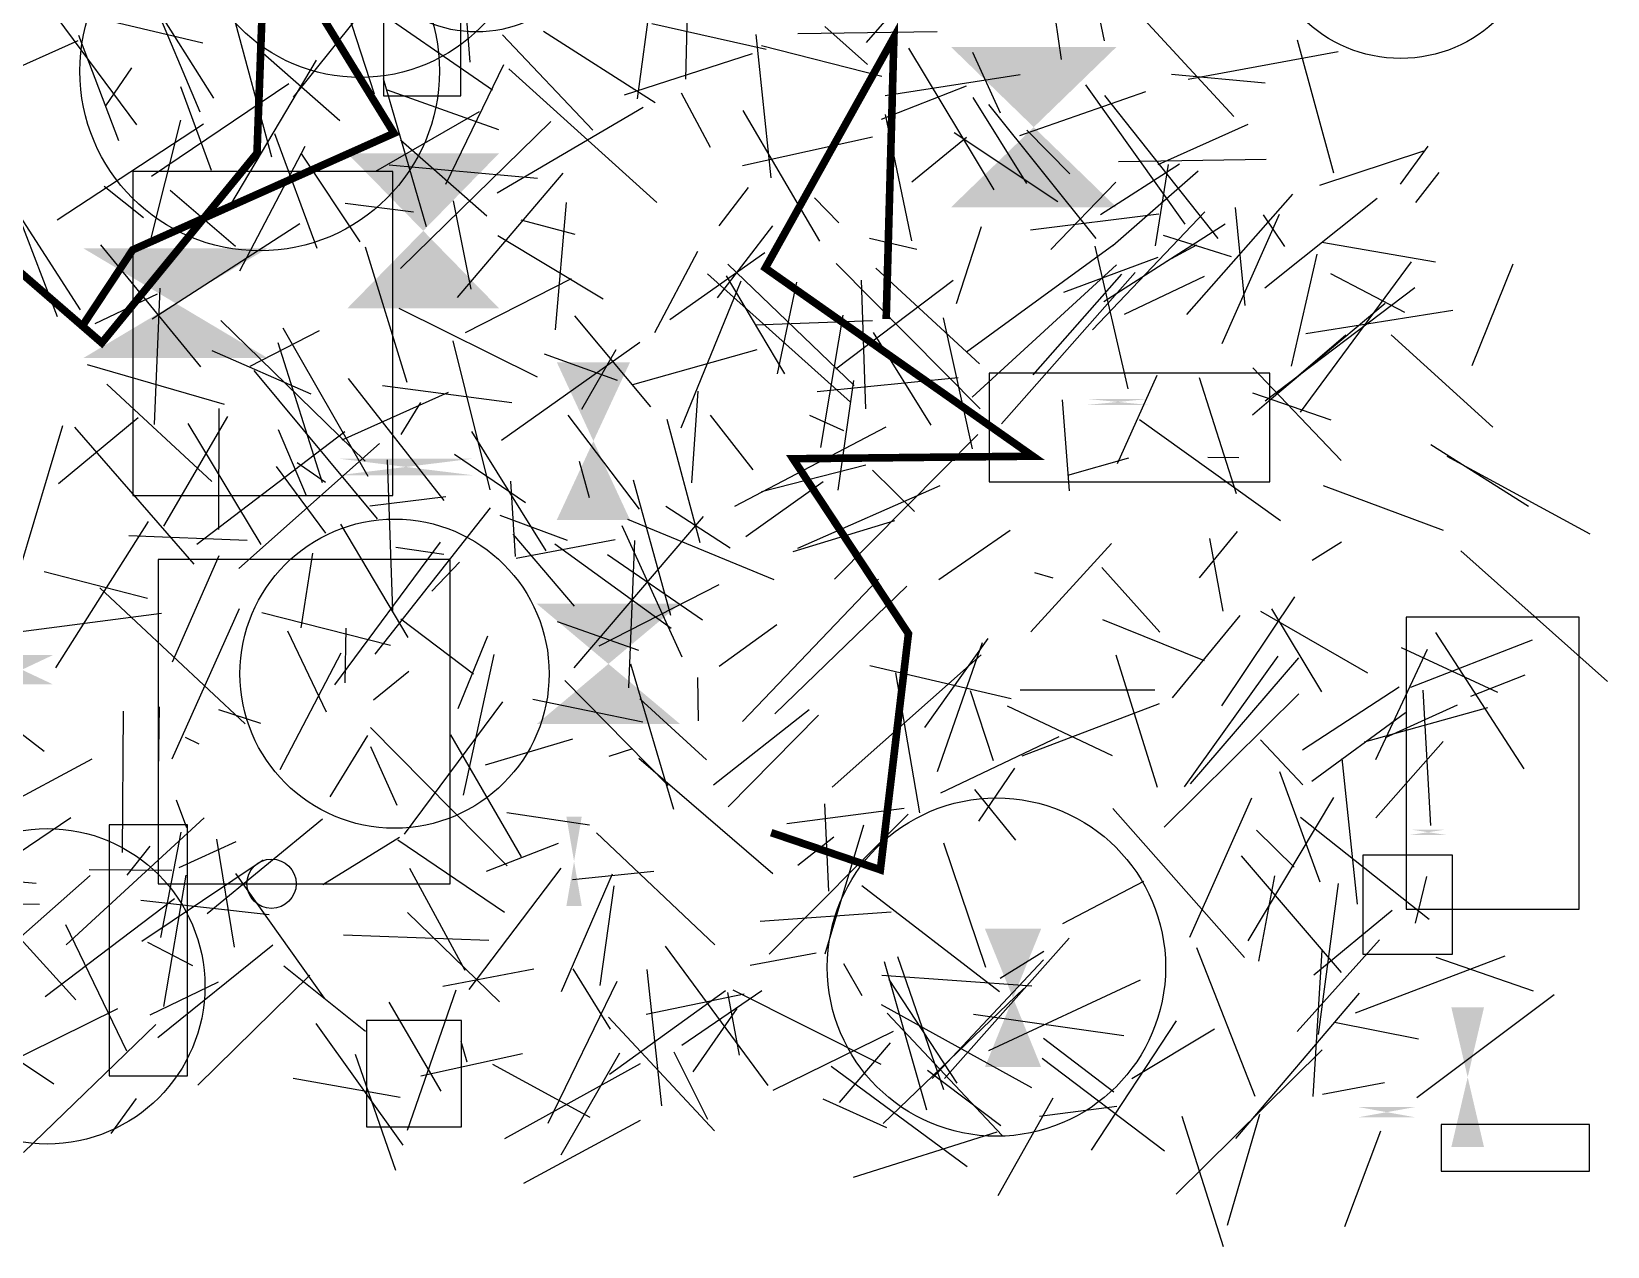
# Model space of a CAD drawing. Extents: x 39652501 to 39653363, y 39457785 to 39458687.
# Drawn here: x 39653232 to 39653335.6, y 39457833.6 to 39457913.5 of the extents above; entities that cross this region are included whole.
import ezdxf

# ---------------------------------------------------------------- set-up
doc = ezdxf.new("R2010")
doc.units = 0
doc.layers.get('0').update_dxf_attribs({"linetype": 'CONTINUOUS'})

msp = doc.modelspace()

# ---------------------------------------------------------------- linework, layer by layer
for p, q in [((39653260.8179, 39457911.492), (39653260.072, 39457920.9801)), ((39653293.8988, 39457920.8941), (39653286.8607, 39457912.7843)), ((39653302.5316, 39457912.8968), (39653300.7209, 39457921.6793)), ((39653299.7133, 39457911.6827), (39653298.4594, 39457920.2729)), ((39653275.1994, 39457919.2602), (39653274.9714, 39457910.3885)), ((39653238.0933, 39457918.3798), (39653243.9295, 39457909.1208)), ((39653256.1415, 39457917.8927), (39653249.1722, 39457909.1906)), ((39653251.7323, 39457917.904), (39653254.5076, 39457909.4215)), ((39653271.824, 39457909.0956), (39653273.0635, 39457918.3998)), ((39653243.0557, 39457908.2107), (39653239.6216, 39457916.3625)), ((39653262.2756, 39457909.6491), (39653252.9034, 39457916.1371)), ((39653311.0578, 39457907.9145), (39653303.1155, 39457916.5148)), ((39653233.6692, 39457915.0358), (39653243.2257, 39457912.7607)), ((39653245.217, 39457914.606), (39653247.7408, 39457905.2661)), ((39653238.8911, 39457907.3869), (39653233.6545, 39457914.4428)), ((39653272.9943, 39457908.8162), (39653265.6457, 39457913.5059)), ((39653280.2877, 39457912.3257), (39653272.77, 39457914.0267)), ((39653291.5284, 39457913.5022), (39653282.3616, 39457913.3731)), ((39653284.1499, 39457913.8379), (39653286.9613, 39457911.338)), ((39653234.9986, 39457912.8976), (39653226.8894, 39457909.2795)), ((39653235.0486, 39457913.2727), (39653237.6752, 39457906.3406)), ((39653262.9383, 39457913.2877), (39653268.8733, 39457907.0352)), ((39653280.6241, 39457903.8799), (39653279.6377, 39457913.3277)), ((39653279.9681, 39457912.5981), (39653287.8938, 39457910.5856)), ((39653315.2132, 39457912.9627), (39653317.6147, 39457904.2219)), ((39653245.068, 39457902.1354), (39653250.7063, 39457911.6414)), ((39653252.247, 39457907.6483), (39653246.8162, 39457912.3882)), ((39653279.3735, 39457912.0474), (39653270.9522, 39457909.3252)), ((39653295.2906, 39457903.1027), (39653289.6747, 39457912.4107)), ((39653293.8536, 39457912.1601), (39653295.6848, 39457908.1728)), ((39653317.9186, 39457912.1843), (39653308.0372, 39457910.3688)), ((39653236.8586, 39457908.6362), (39653238.5556, 39457911.1334)), ((39653257.9394, 39457900.6689), (39653255.108, 39457910.4049)), ((39653263.0071, 39457911.3232), (39653259.1911, 39457903.4606)), ((39653263.3656, 39457911.0568), (39653273.1009, 39457902.2627)), ((39653288.1088, 39457909.302), (39653296.983, 39457910.685)), ((39653313.1177, 39457910.1144), (39653306.95, 39457910.6805)), ((39653248.8836, 39457910.071), (39653239.853, 39457903.978)), ((39653243.803, 39457904.3754), (39653241.7839, 39457909.8693)), ((39653262.6918, 39457907.049), (39653255.3789, 39457909.6645)), ((39653276.6201, 39457905.8826), (39653274.7215, 39457909.4533)), ((39653287.8637, 39457907.7486), (39653293.4581, 39457909.9469)), ((39653305.2375, 39457909.5462), (39653296.9455, 39457906.6476)), ((39653307.8415, 39457900.8519), (39653301.3143, 39457910.0061)), ((39653302.5374, 39457909.315), (39653309.9855, 39457899.9063)), ((39653272.2037, 39457908.5109), (39653262.5918, 39457902.8751)), ((39653283.8082, 39457899.7302), (39653278.7615, 39457908.3116)), ((39653293.8757, 39457909.1779), (39653297.4202, 39457903.5225)), ((39653301.9957, 39457899.9075), (39653294.9241, 39457908.7196)), ((39653243.2806, 39457907.4185), (39653233.645, 39457901.1038)), ((39653239.7562, 39457899.6655), (39653241.7782, 39457907.6924)), ((39653254.602, 39457904.3357), (39653261.4235, 39457908.2522)), ((39653256.2395, 39457897.9273), (39653266.1276, 39457907.6064)), ((39653289.8731, 39457899.7437), (39653288.1416, 39457908.0618)), ((39653306.0743, 39457904.7601), (39653311.9856, 39457907.4148)), ((39653247.9527, 39457906.8046), (39653250.737, 39457899.2651)), ((39653261.9098, 39457901.371), (39653256.2218, 39457906.3744)), ((39653287.2725, 39457906.5553), (39653278.7198, 39457904.6719)), ((39653293.4739, 39457906.5439), (39653289.875, 39457903.6133)), ((39653299.4701, 39457902.3211), (39653292.6558, 39457906.8541)), ((39653297.439, 39457907.0156), (39653300.2701, 39457904.1604)), ((39653245.6688, 39457897.7724), (39653249.9709, 39457905.9672)), ((39653249.6738, 39457905.5074), (39653253.567, 39457899.6863)), ((39653323.5308, 39457905.6518), (39653316.6879, 39457903.3881)), ((39653323.8148, 39457905.9711), (39653321.9901, 39457903.4705)), ((39653228.8909, 39457904.9312), (39653235.1635, 39457895.2099)), ((39653255.483, 39457904.7467), (39653265.2411, 39457903.8703)), ((39653266.9015, 39457904.2052), (39653259.9589, 39457896.0273)), ((39653302.2798, 39457901.4669), (39653307.4826, 39457904.8188)), ((39653308.6999, 39457904.3369), (39653303.0818, 39457899.4194)), ((39653303.4563, 39457904.9548), (39653313.1819, 39457905.108)), ((39653306.7365, 39457904.77), (39653305.8718, 39457899.4073)), ((39653323.016, 39457902.2656), (39653324.56, 39457904.2364)), ((39653230.1232, 39457903.9723), (39653233.6569, 39457894.7705)), ((39653239.3194, 39457901.2519), (39653236.7427, 39457903.33)), ((39653277.1925, 39457900.7344), (39653279.1336, 39457903.2462)), ((39653299.0125, 39457899.1734), (39653303.2914, 39457903.6062)), ((39653245.3876, 39457899.3827), (39653241.0699, 39457903.0489)), ((39653257.0772, 39457901.6387), (39653252.5913, 39457902.2016)), ((39653260.8895, 39457896.575), (39653259.7153, 39457902.3676)), ((39653267.126, 39457902.2646), (39653266.4112, 39457893.8968)), ((39653283.4751, 39457902.5727), (39653285.0719, 39457900.9287)), ((39653314.9027, 39457902.8099), (39653307.9249, 39457894.9092)), ((39653313.0908, 39457896.6521), (39653320.4787, 39457902.5446)), ((39653264.1514, 39457901.1184), (39653267.7005, 39457900.1913)), ((39653306.1108, 39457901.5045), (39653297.6765, 39457900.45)), ((39653301.7415, 39457893.8972), (39653309.1372, 39457901.6512)), ((39653314.0395, 39457901.483), (39653310.2661, 39457892.9621)), ((39653311.7917, 39457895.4879), (39653311.1577, 39457901.9284)), ((39653312.9812, 39457901.4582), (39653314.3808, 39457899.3716)), ((39653249.6137, 39457900.859), (39653239.8897, 39457894.5847)), ((39653262.6437, 39457900.1058), (39653269.5707, 39457895.9395)), ((39653280.7121, 39457900.7241), (39653277.0586, 39457895.9892)), ((39653294.4202, 39457900.6723), (39653292.7819, 39457895.604)), ((39653310.4714, 39457900.8427), (39653302.4997, 39457895.7231)), ((39653310.8982, 39457898.7036), (39653306.4125, 39457900.0955)), ((39653243.098, 39457891.452), (39653236.5266, 39457899.4901)), ((39653256.6749, 39457890.4154), (39653253.9373, 39457899.3195)), ((39653275.7728, 39457899.0463), (39653272.9373, 39457893.6896)), ((39653280.2084, 39457898.9472), (39653273.9392, 39457894.5543)), ((39653287.0865, 39457899.9125), (39653290.1923, 39457899.1906)), ((39653303.1473, 39457899.4874), (39653293.4616, 39457892.4278)), ((39653301.901, 39457899.3877), (39653304.0713, 39457890.0199)), ((39653308.5826, 39457899.45), (39653306.641, 39457898.4139)), ((39653324.3223, 39457898.3325), (39653316.8336, 39457899.628)), ((39653277.7577, 39457898.2031), (39653286.0806, 39457890.23)), ((39653284.8939, 39457898.2435), (39653294.3572, 39457888.6911)), ((39653294.3116, 39457891.6529), (39653287.4942, 39457897.956)), ((39653293.8425, 39457889.4679), (39653303.3192, 39457898.1698)), ((39653299.8584, 39457896.3637), (39653306.0809, 39457898.6701)), ((39653314.8321, 39457891.4998), (39653316.5287, 39457898.8784)), ((39653315.4323, 39457888.4686), (39653322.7349, 39457898.3659)), ((39653326.7216, 39457891.5358), (39653329.4243, 39457898.2251)), ((39653260.5083, 39457893.7146), (39653267.4739, 39457897.2765)), ((39653274.6971, 39457887.4439), (39653278.6449, 39457897.1149)), ((39653276.4168, 39457897.5836), (39653285.8373, 39457889.1224)), ((39653277.6448, 39457897.4508), (39653281.4978, 39457890.9874)), ((39653281.0293, 39457890.9893), (39653282.3106, 39457897.0203)), ((39653292.5881, 39457897.1295), (39653284.8593, 39457891.31)), ((39653286.5295, 39457897.1628), (39653286.8274, 39457888.6924)), ((39653295.7674, 39457887.6968), (39653304.554, 39457897.6591)), ((39653303.664, 39457897.5457), (39653297.8234, 39457890.9325)), ((39653303.8596, 39457894.9118), (39653309.1084, 39457897.4141)), ((39653317.4106, 39457897.5917), (39653322.2655, 39457895.0533)), ((39653240.2157, 39457896.2452), (39653236.1202, 39457894.2764)), ((39653240.4084, 39457896.6423), (39653240.0292, 39457887.6612)), ((39653313.1167, 39457889.2151), (39653322.9633, 39457896.6843)), ((39653265.2511, 39457890.769), (39653256.1428, 39457895.2835)), ((39653267.6844, 39457894.8175), (39653272.6699, 39457888.8256)), ((39653283.8793, 39457886.1452), (39653285.3464, 39457894.8608)), ((39653321.0118, 39457895.6189), (39653313.5195, 39457889.342)), ((39653325.4494, 39457895.1527), (39653315.7804, 39457893.627)), ((39653244.4067, 39457894.5009), (39653253.9119, 39457885.2581)), ((39653246.3445, 39457891.4917), (39653250.9016, 39457893.8509)), ((39653254.0969, 39457884.2317), (39653248.5152, 39457893.9997)), ((39653287.2903, 39457894.4779), (39653279.5719, 39457894.1914)), ((39653293.8473, 39457886.0697), (39653291.9542, 39457894.6868)), ((39653248.1675, 39457893.058), (39653251.0747, 39457883.8482)), ((39653262.1405, 39457883.3551), (39653259.6903, 39457893.1578)), ((39653262.8701, 39457886.6366), (39653271.9753, 39457893.0778)), ((39653291.1314, 39457887.6273), (39653287.3507, 39457893.7116)), ((39653312.2708, 39457888.3042), (39653318.4049, 39457893.5699)), ((39653321.3992, 39457893.5656), (39653328.084, 39457887.4983)), ((39653243.8131, 39457892.5265), (39653250.3435, 39457889.691)), ((39653265.6716, 39457892.3034), (39653270.4764, 39457890.5738)), ((39653270.3975, 39457892.5705), (39653268.1286, 39457888.6535)), ((39653279.6638, 39457892.5708), (39653271.5018, 39457890.2709)), ((39653244.6629, 39457888.9825), (39653235.6511, 39457891.5953)), ((39653246.5733, 39457891.2053), (39653254.6993, 39457881.4496)), ((39653252.7838, 39457890.69), (39653259.0913, 39457882.654)), ((39653283.6457, 39457889.8298), (39653292.9136, 39457890.7451)), ((39653305.9911, 39457890.8758), (39653303.3804, 39457885.0851)), ((39653311.2332, 39457883.0922), (39653308.7981, 39457890.7303)), ((39653318.1113, 39457885.2977), (39653312.3075, 39457891.3834)), ((39653236.922, 39457890.319), (39653243.8228, 39457883.9175)), ((39653259.3731, 39457889.7737), (39653252.382, 39457886.6237)), ((39653263.5521, 39457889.0839), (39653255.0483, 39457890.212)), ((39653275.7819, 39457889.8613), (39653275.38, 39457883.8348)), ((39653285.0174, 39457883.3345), (39653286.0454, 39457890.5599)), ((39653317.4481, 39457887.9517), (39653312.3044, 39457889.7145)), ((39653244.2774, 39457880.7473), (39653244.2952, 39457888.7246)), ((39653256.2707, 39457887.0002), (39653257.562, 39457889.1182)), ((39653299.7657, 39457889.2759), (39653300.2056, 39457883.3064)), ((39653234.0013, 39457887.5735), (39653231.1597, 39457878.0968)), ((39653238.9661, 39457888.1069), (39653233.7323, 39457883.7652)), ((39653244.8488, 39457888.1843), (39653240.6408, 39457880.9757)), ((39653242.2473, 39457887.7385), (39653247.0517, 39457879.7747)), ((39653267.2317, 39457888.2715), (39653271.9406, 39457882.0947)), ((39653275.9381, 39457879.8721), (39653273.7788, 39457887.9993)), ((39653276.6018, 39457888.2878), (39653279.4034, 39457884.6748)), ((39653285.3865, 39457887.2496), (39653283.1615, 39457888.2575)), ((39653314.1255, 39457881.332), (39653304.8398, 39457887.9677)), ((39653242.6659, 39457878.4786), (39653234.8195, 39457887.4932)), ((39653242.8408, 39457879.7916), (39653252.5697, 39457887.2071)), ((39653250.0386, 39457882.9649), (39653248.2116, 39457887.3181)), ((39653260.9125, 39457887.2084), (39653265.7988, 39457879.3432)), ((39653278.2176, 39457882.2894), (39653288.1743, 39457887.5007)), ((39653294.2126, 39457886.9985), (39653284.7833, 39457877.4934)), ((39653245.5895, 39457878.1931), (39653254.8586, 39457886.4106)), ((39653264.4566, 39457882.5169), (39653259.7767, 39457885.6944)), ((39653300.1228, 39457884.3242), (39653304.1459, 39457885.476)), ((39653309.3309, 39457885.5098), (39653311.3823, 39457885.4963)), ((39653324.0085, 39457886.3419), (39653330.4278, 39457882.2962)), ((39653325.0514, 39457885.5835), (39653334.4718, 39457880.4742)), ((39653248.0478, 39457884.9096), (39653251.2912, 39457880.517)), ((39653251.3002, 39457883.8478), (39653249.4433, 39457885.1385)), ((39653255.7209, 39457875.4327), (39653255.3807, 39457885.3449)), ((39653268.6692, 39457882.8428), (39653268.0142, 39457885.2381)), ((39653279.9854, 39457883.2501), (39653286.8429, 39457885.0144)), ((39653290.0442, 39457881.9483), (39653287.2729, 39457884.666)), ((39653263.7933, 39457878.97), (39653263.492, 39457883.9413)), ((39653271.5462, 39457884.0199), (39653273.9835, 39457875.1135)), ((39653278.9554, 39457880.2899), (39653284.0413, 39457883.9063)), ((39653291.7172, 39457883.6294), (39653282.345, 39457879.4968)), ((39653324.8433, 39457880.6828), (39653316.9526, 39457883.6263)), ((39653254.2108, 39457882.32), (39653259.2149, 39457882.9188)), ((39653254.5607, 39457872.5443), (39653262.1522, 39457882.1783)), ((39653262.7595, 39457881.7048), (39653267.1975, 39457880.06)), ((39653276.1433, 39457881.6031), (39653267.6406, 39457871.6663)), ((39653271.1636, 39457881.4349), (39653280.7977, 39457877.4573)), ((39653277.9139, 39457879.5327), (39653273.6852, 39457882.2767)), ((39653282.0645, 39457879.298), (39653288.7553, 39457881.349)), ((39653239.6317, 39457881.2735), (39653233.5403, 39457871.659)), ((39653246.1383, 39457880.0229), (39653238.3599, 39457880.3392)), ((39653252.2951, 39457881.107), (39653256.7043, 39457873.6588)), ((39653263.6102, 39457880.4576), (39653267.6472, 39457875.7082)), ((39653270.7892, 39457881.0099), (39653274.7318, 39457872.3876)), ((39653291.6326, 39457877.4615), (39653296.3333, 39457880.7029)), ((39653308.7816, 39457877.571), (39653311.2848, 39457880.6285)), ((39653251.9024, 39457870.5281), (39653258.8581, 39457879.9116)), ((39653259.0718, 39457879.117), (39653255.929, 39457879.574)), ((39653270.3461, 39457880.069), (39653263.8355, 39457878.8589)), ((39653274.0454, 39457874.2531), (39653266.3768, 39457879.7823)), ((39653271.6255, 39457880.036), (39653271.2261, 39457870.3502)), ((39653297.6961, 39457874.0299), (39653303.0002, 39457879.8375)), ((39653310.345, 39457875.3769), (39653309.4649, 39457880.1685)), ((39653318.12, 39457879.925), (39653316.2044, 39457878.7241)), ((39653325.9867, 39457879.3427), (39653335.6265, 39457870.7648)), ((39653241.2255, 39457872.0564), (39653244.2943, 39457879.0511)), ((39653249.7074, 39457874.2787), (39653250.4744, 39457879.2041)), ((39653258.2922, 39457876.7006), (39653260.1146, 39457878.6097)), ((39653276.088, 39457874.7967), (39653269.8546, 39457879.0985)), ((39653306.1704, 39457874.0003), (39653302.3752, 39457878.259)), ((39653239.5803, 39457876.213), (39653232.7851, 39457877.9654)), ((39653287.6844, 39457877.4977), (39653278.7238, 39457868.1335)), ((39653299.1711, 39457877.5637), (39653297.9573, 39457877.8946)), ((39653236.4597, 39457876.9276), (39653246.0041, 39457867.9675)), ((39653269.3046, 39457873.111), (39653277.198, 39457877.1451)), ((39653280.8476, 39457868.6384), (39653289.5403, 39457877.0326)), ((39653315.0478, 39457876.3294), (39653310.2396, 39457869.1548)), ((39653230.5985, 39457873.9598), (39653240.5162, 39457875.2518)), ((39653241.2134, 39457865.67), (39653245.6311, 39457875.5568)), ((39653255.5772, 39457873.114), (39653247.1153, 39457875.2774)), ((39653312.7995, 39457875.3867), (39653319.8416, 39457871.3334)), ((39653313.5195, 39457875.5433), (39653316.8061, 39457870.0848)), ((39653248.8058, 39457874.0942), (39653251.353, 39457868.7679)), ((39653252.6425, 39457874.2705), (39653252.5804, 39457870.6767)), ((39653256.2563, 39457874.8719), (39653261.0435, 39457871.2643)), ((39653266.543, 39457874.7076), (39653271.8979, 39457872.8213)), ((39653280.9793, 39457874.492), (39653277.1929, 39457871.7404)), ((39653309.1218, 39457872.1114), (39653302.4395, 39457874.8205)), ((39653311.4504, 39457875.0875), (39653306.9911, 39457869.6729)), ((39653222.9894, 39457873.7089), (39653232.8028, 39457866.1808)), ((39653260.034, 39457868.9761), (39653261.9667, 39457873.7649)), ((39653290.7161, 39457867.7208), (39653294.8913, 39457873.5914)), ((39653294.4986, 39457873.3088), (39653291.5252, 39457864.8109)), ((39653322.6959, 39457870.3854), (39653330.7052, 39457873.5026)), ((39653324.3199, 39457873.9881), (39653330.1337, 39457865.0161)), ((39653252.3071, 39457872.6114), (39653248.2918, 39457864.9512)), ((39653260.3689, 39457863.2861), (39653262.4027, 39457872.5343)), ((39653294.4183, 39457872.5156), (39653284.6279, 39457863.7967)), ((39653303.2886, 39457872.501), (39653306.002, 39457863.8161)), ((39653307.8016, 39457863.8245), (39653313.9621, 39457872.4301)), ((39653308.1966, 39457864.023), (39653315.3317, 39457872.3179)), ((39653320.3832, 39457865.6205), (39653323.797, 39457872.8841)), ((39653322.0653, 39457872.9985), (39653328.3875, 39457870.0621)), ((39653254.466, 39457869.5442), (39653256.7868, 39457871.4449)), ((39653274.2117, 39457862.3363), (39653271.3856, 39457871.9032)), ((39653275.7766, 39457871.0283), (39653275.8168, 39457868.1598)), ((39653287.1038, 39457871.8047), (39653296.3977, 39457869.6362)), ((39653288.7946, 39457871.3297), (39653290.3724, 39457862.1212)), ((39653326.6471, 39457869.7985), (39653330.2033, 39457871.2024)), ((39653267.0308, 39457870.8324), (39653273.8361, 39457863.9213)), ((39653293.7099, 39457870.156), (39653295.2177, 39457865.5667)), ((39653305.8527, 39457870.1851), (39653296.9892, 39457870.1876)), ((39653315.3151, 39457869.94), (39653306.4747, 39457861.1753)), ((39653315.5616, 39457866.2574), (39653321.9187, 39457870.4113)), ((39653323.4827, 39457870.1848), (39653323.9847, 39457861.276)), ((39653240.3219, 39457864.798), (39653240.3761, 39457869.0937)), ((39653247.039, 39457867.9893), (39653244.2887, 39457868.897)), ((39653262.9407, 39457869.4229), (39653256.4765, 39457860.7215)), ((39653264.9463, 39457869.5933), (39653272.1798, 39457868.0969)), ((39653271.9787, 39457869.6178), (39653276.3668, 39457865.5952)), ((39653283.119, 39457868.8956), (39653276.8158, 39457863.9475)), ((39653296.1437, 39457869.1521), (39653303.0344, 39457865.8966)), ((39653297.1155, 39457865.8566), (39653306.1615, 39457869.3066)), ((39653319.6368, 39457866.7918), (39653327.7517, 39457869.0537)), ((39653325.7411, 39457869.1999), (39653320.9928, 39457867.0538)), ((39653237.9827, 39457868.8021), (39653237.9248, 39457859.4972)), ((39653277.7952, 39457862.5196), (39653283.7371, 39457868.5378)), ((39653316.1893, 39457864.195), (39653322.3478, 39457868.7215)), ((39653242.0762, 39457867.0887), (39653242.9751, 39457866.6488)), ((39653251.5967, 39457863.1779), (39653254.0848, 39457867.2)), ((39653254.2613, 39457867.7214), (39653263.2398, 39457858.633)), ((39653259.5106, 39457867.2421), (39653264.1731, 39457859.222)), ((39653267.5446, 39457866.9612), (39653261.7966, 39457865.262)), ((39653291.771, 39457863.4275), (39653299.548, 39457867.1291)), ((39653315.5866, 39457863.9646), (39653312.799, 39457866.9082)), ((39653254.2613, 39457866.4812), (39653255.9835, 39457862.6162)), ((39653271.4895, 39457866.3273), (39653269.9465, 39457865.8291)), ((39653324.8121, 39457866.8064), (39653320.3921, 39457861.778)), ((39653235.9343, 39457865.6394), (39653228.901, 39457861.8698)), ((39653280.7144, 39457858.0995), (39653271.9182, 39457865.6923)), ((39653296.6262, 39457865.0465), (39653294.2539, 39457861.5741)), ((39653314.0626, 39457864.8327), (39653316.7109, 39457857.5675)), ((39653319.1927, 39457856.1133), (39653318.1754, 39457865.6803)), ((39653242.1853, 39457861.1343), (39653241.5019, 39457862.9499)), ((39653284.1254, 39457862.7117), (39653284.3748, 39457856.9724)), ((39653296.7094, 39457860.3282), (39653294.0146, 39457863.6513)), ((39653312.2016, 39457863.0769), (39653308.1337, 39457853.9193)), ((39653317.5975, 39457863.1254), (39653311.9646, 39457853.6893)), ((39653234.5454, 39457861.7973), (39653224.6184, 39457855.0876)), ((39653234.245, 39457853.4374), (39653243.3076, 39457861.7817)), ((39653243.5069, 39457855.504), (39653251.1042, 39457861.7204)), ((39653268.6586, 39457861.299), (39653263.2197, 39457862.107)), ((39653280.4823, 39457852.8275), (39653289.6356, 39457862.024)), ((39653281.6387, 39457861.4108), (39653289.3712, 39457862.4174)), ((39653303.0882, 39457862.411), (39653311.75, 39457852.5988)), ((39653315.4419, 39457861.8295), (39653323.9041, 39457855.1306)), ((39653241.7907, 39457860.844), (39653240.4471, 39457853.9171)), ((39653276.9142, 39457853.4274), (39653269.1254, 39457860.8019)), ((39653284.1706, 39457852.8432), (39653286.7062, 39457861.3315)), ((39653315.0176, 39457858.549), (39653312.5398, 39457860.9661)), ((39653239.75, 39457859.9332), (39653238.2283, 39457858.0212)), ((39653245.4044, 39457860.2052), (39653241.6539, 39457858.488)), ((39653244.1308, 39457860.3769), (39653245.2968, 39457853.2742)), ((39653251.1204, 39457857.4092), (39653256.1631, 39457860.5206)), ((39653263.0652, 39457855.5705), (39653256.0506, 39457860.3172)), ((39653261.8886, 39457858.2834), (39653266.6327, 39457860.1122)), ((39653282.3673, 39457858.675), (39653284.7451, 39457860.5432)), ((39653294.7273, 39457851.9395), (39653291.9658, 39457860.1235)), ((39653234.8678, 39457849.8127), (39653226.0765, 39457859.5076)), ((39653247.1899, 39457859.0098), (39653239.2251, 39457853.6558)), ((39653311.5201, 39457859.2975), (39653318.1191, 39457851.6233)), ((39653227.871, 39457857.8777), (39653232.2576, 39457857.4859)), ((39653228.5146, 39457851.5462), (39653235.8176, 39457857.9963)), ((39653241.187, 39457858.3168), (39653235.7561, 39457858.36)), ((39653240.6559, 39457849.3703), (39653242.1321, 39457858.0183)), ((39653245.3828, 39457858.1349), (39653251.208, 39457849.926)), ((39653256.8292, 39457858.4703), (39653260.4636, 39457851.7609)), ((39653266.7708, 39457858.4826), (39653260.7342, 39457850.4911)), ((39653270.1495, 39457858.0833), (39653266.795, 39457850.3306)), ((39653267.5474, 39457857.7293), (39653272.8911, 39457858.2745)), ((39653299.8031, 39457854.8326), (39653305.1184, 39457857.631)), ((39653313.7218, 39457857.9824), (39653312.6784, 39457852.3522)), ((39653322.9915, 39457854.8599), (39653323.7424, 39457857.9214)), ((39653241.372, 39457856.462), (39653232.86, 39457850.0134)), ((39653269.3632, 39457850.7511), (39653270.2924, 39457857.3113)), ((39653286.5756, 39457857.3468), (39653295.6371, 39457850.3576)), ((39653316.6142, 39457847.541), (39653317.926, 39457857.4718)), ((39653225.3603, 39457856.2057), (39653232.4906, 39457856.1104)), ((39653247.5855, 39457855.396), (39653239.1405, 39457856.3482)), ((39653256.6821, 39457855.554), (39653262.7386, 39457849.691)), ((39653288.5134, 39457855.5777), (39653279.8831, 39457854.9673)), ((39653321.4612, 39457855.6811), (39653316.3061, 39457851.448)), ((39653234.1926, 39457854.7614), (39653238.2043, 39457846.4621)), ((39653242.564, 39457852.052), (39653239.6065, 39457853.5973)), ((39653247.8296, 39457853.4125), (39653240.267, 39457847.3257)), ((39653262.0424, 39457853.7138), (39653252.4829, 39457854.0687)), ((39653273.6484, 39457853.3388), (39653280.391, 39457844.1881)), ((39653292.0253, 39457844.6344), (39653300.2089, 39457853.861)), ((39653320.6206, 39457853.7605), (39653315.2101, 39457847.7393)), ((39653283.5794, 39457852.8902), (39653279.2243, 39457852.0733)), ((39653288.0563, 39457852.3381), (39653290.8335, 39457842.5744)), ((39653288.9248, 39457852.6553), (39653291.9547, 39457843.9272)), ((39653291.2005, 39457844.6454), (39653298.5253, 39457852.4367)), ((39653298.5401, 39457852.9849), (39653295.6861, 39457851.2287)), ((39653312.4472, 39457843.4557), (39653308.6162, 39457853.2264)), ((39653316.8319, 39457853.0863), (39653316.2531, 39457843.4545)), ((39653319.0418, 39457848.9706), (39653328.9071, 39457852.7027)), ((39653324.3343, 39457852.6318), (39653330.7321, 39457850.4155)), ((39653250.275, 39457851.4458), (39653242.8943, 39457844.1939)), ((39653248.564, 39457852.0556), (39653253.9306, 39457847.7459)), ((39653259.0126, 39457850.7219), (39653265.0115, 39457851.8627)), ((39653267.5652, 39457851.8527), (39653270.0247, 39457847.8782)), ((39653272.442, 39457851.8214), (39653273.4075, 39457842.8346)), ((39653285.3687, 39457852.2006), (39653286.5699, 39457850.0985)), ((39653297.7533, 39457850.7051), (39653287.894, 39457851.4216)), ((39653233.4293, 39457844.2634), (39653224.0666, 39457850.5026)), ((39653239.7562, 39457848.8186), (39653244.2698, 39457851.0024)), ((39653259.8777, 39457850.4414), (39653256.673, 39457841.2133)), ((39653270.4657, 39457851.0124), (39653265.93, 39457841.6853)), ((39653269.9846, 39457844.9213), (39653277.6044, 39457850.4384)), ((39653280.0079, 39457850.4121), (39653274.7419, 39457846.8153)), ((39653277.7423, 39457850.2935), (39653278.4998, 39457846.178)), ((39653278.0855, 39457850.484), (39653287.8245, 39457845.5844)), ((39653287.9823, 39457841.6705), (39653297.234, 39457850.5583)), ((39653288.3548, 39457851.1438), (39653292.8349, 39457844.3255)), ((39653304.8876, 39457851.1127), (39653294.9116, 39457846.4624)), ((39653311.176, 39457840.6881), (39653319.3203, 39457850.2543)), ((39653237.6242, 39457849.2258), (39653227.9142, 39457844.4258)), ((39653258.9059, 39457843.8156), (39653255.4954, 39457849.6687)), ((39653278.8338, 39457850.1857), (39653272.3852, 39457848.8519)), ((39653278.3647, 39457849.2409), (39653275.4665, 39457845.0825)), ((39653287.8439, 39457849.5036), (39653297.7377, 39457844.0479)), ((39653323.0905, 39457843.392), (39653332.1214, 39457850.1652)), ((39653231.4333, 39457839.7768), (39653240.146, 39457848.1948)), ((39653256.3985, 39457840.2609), (39653250.6755, 39457848.2618)), ((39653276.8873, 39457841.2053), (39653269.9104, 39457848.6828)), ((39653295.8111, 39457840.8987), (39653288.2521, 39457848.9481)), ((39653303.8158, 39457847.4571), (39653293.9314, 39457848.8461)), ((39653301.6929, 39457839.9195), (39653307.2747, 39457848.4315)), ((39653323.1938, 39457847.2203), (39653317.6652, 39457848.3233)), ((39653280.737, 39457843.864), (39653288.6616, 39457847.7456)), ((39653298.5179, 39457847.2859), (39653303.1566, 39457843.7612)), ((39653304.3305, 39457844.6425), (39653309.7778, 39457847.9137)), ((39653255.9203, 39457838.5798), (39653253.2637, 39457846.2126)), ((39653257.5761, 39457844.8055), (39653264.2607, 39457846.278)), ((39653260.207, 39457847.0931), (39653260.5881, 39457845.7388)), ((39653270.6397, 39457846.3081), (39653266.7691, 39457839.6049)), ((39653274.2107, 39457846.3977), (39653276.4242, 39457841.9742)), ((39653285.1178, 39457843.0675), (39653288.4737, 39457846.9818)), ((39653316.8598, 39457846.5223), (39653307.2531, 39457837.0313)), ((39653262.2928, 39457845.5764), (39653268.6761, 39457842.0947)), ((39653271.9941, 39457845.5976), (39653263.082, 39457840.6711)), ((39653284.5599, 39457845.4621), (39653293.5045, 39457838.8408)), ((39653290.8925, 39457845.1952), (39653295.716, 39457841.5508)), ((39653298.4338, 39457845.9869), (39653306.4849, 39457839.8896)), ((39653256.2068, 39457843.4008), (39653249.1649, 39457844.6376)), ((39653320.9686, 39457844.352), (39653316.8884, 39457843.5786)), ((39653237.206, 39457841.0315), (39653238.873, 39457843.3267)), ((39653288.2241, 39457841.3861), (39653284.0429, 39457843.2773)), ((39653299.136, 39457843.3389), (39653295.5216, 39457836.9196)), ((39653303.3597, 39457842.7938), (39653298.255, 39457842.1465)), ((39653307.6228, 39457842.1629), (39653310.3367, 39457833.5896)), ((39653312.7457, 39457842.2614), (39653310.6176, 39457834.9774)), ((39653272.0071, 39457841.8791), (39653264.3243, 39457837.7409)), ((39653295.4593, 39457841.1202), (39653286.0053, 39457838.1337)), ((39653320.6864, 39457841.1852), (39653318.3326, 39457834.8828))]:
    msp.add_line(p, q)
at = {"const_width": 0.5}
for points in [[(39653211.9379, 39457921.8687), (39653225.2952, 39457902.8138), (39653236.5855, 39457893.0331), (39653246.7922, 39457905.5155), (39653247.3382, 39457920.5632), (39653255.8056, 39457906.8221), (39653238.6149, 39457899.1517), (39653235.3732, 39457894.2511)], [(39653288.1795, 39457894.5987), (39653288.69, 39457913.1341), (39653280.2278, 39457897.9576), (39653297.8305, 39457885.5781), (39653282.0513, 39457885.4083), (39653289.6438, 39457873.8994), (39653287.7965, 39457858.3708), (39653280.6152, 39457860.8143)]]:
    msp.add_lwpolyline(points, dxfattribs=at)
for centre, radius in [((39653253.5745, 39457921.6894), 11.1985), ((39653261.2264, 39457921.8321), 8.3434), ((39653322.0192, 39457920.8757), 9.1347), ((39653246.9718, 39457910.914), 11.8293), ((39653255.8401, 39457871.2712), 10.1678), ((39653295.4333, 39457851.9677), 11.1253), ((39653232.9881, 39457850.7065), 10.3759), ((39653247.7484, 39457857.4535), 1.6217)]:
    msp.add_circle(centre, radius)
for points in [[(39653292.4492, 39457901.954), (39653303.3244, 39457901.954), (39653303.3244, 39457912.4959), (39653292.4492, 39457912.4959)], [(39653252.7305, 39457895.298), (39653262.7241, 39457895.298), (39653262.7241, 39457905.5094), (39653252.7305, 39457905.5094)], [(39653235.3643, 39457892.0317), (39653247.4933, 39457892.0317), (39653247.4933, 39457899.2573), (39653235.3643, 39457899.2573)], [(39653266.5112, 39457881.3858), (39653271.3314, 39457881.3858), (39653271.3314, 39457891.7632), (39653266.5112, 39457891.7632)], [(39653301.368, 39457888.948), (39653305.473, 39457888.948), (39653305.473, 39457889.3465), (39653301.368, 39457889.3465)], [(39653252.1191, 39457884.3181), (39653261.0636, 39457884.3181), (39653261.0636, 39457885.4239), (39653252.1191, 39457885.4239)], [(39653265.1919, 39457867.9546), (39653274.6288, 39457867.9546), (39653274.6288, 39457875.8722), (39653265.1919, 39457875.8722)], [(39653229.2754, 39457870.5642), (39653233.3762, 39457870.5642), (39653233.3762, 39457872.4977), (39653229.2754, 39457872.4977)], [(39653267.1442, 39457855.9908), (39653268.1535, 39457855.9908), (39653268.1535, 39457861.8621), (39653267.1442, 39457861.8621)], [(39653322.6786, 39457860.6681), (39653324.9823, 39457860.6681), (39653324.9823, 39457861.0171), (39653322.6786, 39457861.0171)], [(39653294.674, 39457845.386), (39653298.3741, 39457845.386), (39653298.3741, 39457854.4909), (39653294.674, 39457854.4909)], [(39653325.3576, 39457840.1348), (39653327.5032, 39457840.1348), (39653327.5032, 39457849.3115), (39653325.3576, 39457849.3115)], [(39653319.2109, 39457842.0838), (39653323.0017, 39457842.0838), (39653323.0017, 39457842.7668), (39653319.2109, 39457842.7668)]]:
    msp.add_solid(points)
for points in [[(39653255.1086, 39457909.2824), (39653260.2005, 39457909.2824), (39653260.2005, 39457914.8679), (39653255.1086, 39457914.8679)], [(39653238.6162, 39457883.0006, 19730366.2), (39653255.7194, 39457883.0006, 19730366.2), (39653255.7194, 39457904.3038, 19730366.2), (39653238.6162, 39457904.3038, 19730366.2)], [(39653294.9431, 39457883.8955), (39653313.4162, 39457883.8955), (39653313.4162, 39457891.0394), (39653294.9431, 39457891.0394)], [(39653240.2825, 39457857.4428), (39653259.4899, 39457857.4428), (39653259.4899, 39457878.7766), (39653240.2825, 39457878.7766)], [(39653322.3893, 39457855.7778, 19730366.2), (39653333.7646, 39457855.7778, 19730366.2), (39653333.7646, 39457874.9799, 19730366.2), (39653322.3893, 39457874.9799, 19730366.2)], [(39653237.0758, 39457844.8239, 19730366.2), (39653242.2151, 39457844.8239, 19730366.2), (39653242.2151, 39457861.3187, 19730366.2), (39653237.0758, 39457861.3187, 19730366.2)], [(39653319.5282, 39457852.8118), (39653325.4388, 39457852.8118), (39653325.4388, 39457859.3384), (39653319.5282, 39457859.3384)], [(39653253.9897, 39457841.4524, 19730366.2), (39653260.2517, 39457841.4524, 19730366.2), (39653260.2517, 39457848.4625, 19730366.2), (39653253.9897, 39457848.4625, 19730366.2)], [(39653324.6808, 39457838.538), (39653334.4409, 39457838.538), (39653334.4409, 39457841.6223), (39653324.6808, 39457841.6223)]]:
    msp.add_3dface(points)

doc.saveas('drawing.dxf')
